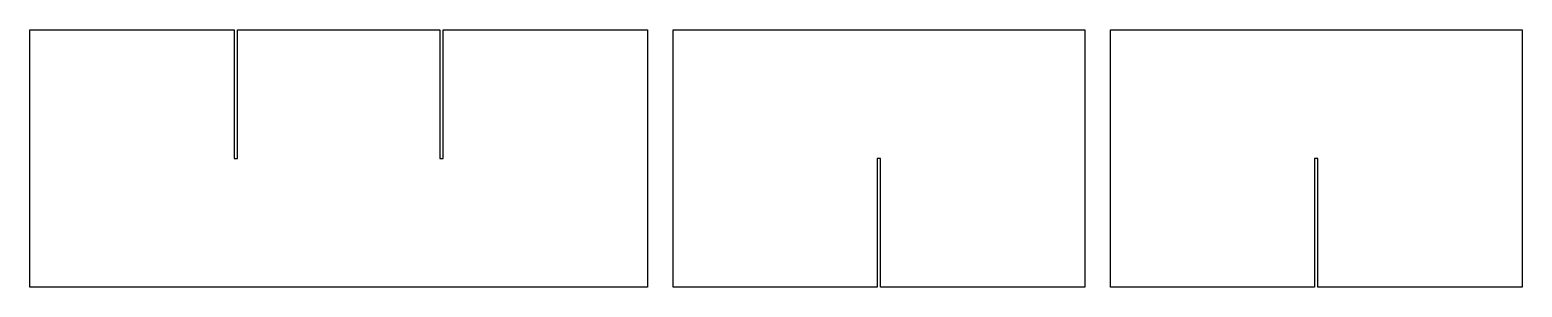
# Model space of a CAD drawing. Header units: millimetres. Extents: x 0 to 1160, y 0 to 200.
import ezdxf

# ---------------------------------------------------------------- set-up
doc = ezdxf.new("R2010")
doc.units = ezdxf.units.MM
doc.layers.add('CUT', color=1, linetype='CONTINUOUS')

msp = doc.modelspace()

# ---------------------------------------------------------------- linework, layer by layer
at = {"layer": 'CUT'}
for p, q in [((0, 200), (158.7, 200)), ((0, 0), (0, 200)), ((158.7, 200), (158.7, 100)), ((161.3, 100), (161.3, 200)), ((161.3, 200), (318.7, 200)), ((318.7, 200), (318.7, 100)), ((321.3, 100), (321.3, 200)), ((321.3, 200), (480, 200)), ((480, 200), (480, 0)), ((500, 200), (820, 200)), ((500, 0), (500, 200)), ((820, 200), (820, 0)), ((840, 200), (1160, 200)), ((840, 0), (840, 200)), ((1160, 200), (1160, 0)), ((158.7, 100), (161.3, 100)), ((318.7, 100), (321.3, 100)), ((661.3, 100), (658.7, 100)), ((658.7, 100), (658.7, 0)), ((661.3, 0), (661.3, 100)), ((1001.3, 100), (998.7, 100)), ((998.7, 100), (998.7, 0)), ((1001.3, 0), (1001.3, 100)), ((480, 0), (0, 0)), ((658.7, 0), (500, 0)), ((820, 0), (661.3, 0)), ((998.7, 0), (840, 0)), ((1160, 0), (1001.3, 0))]:
    msp.add_line(p, q, dxfattribs=at)

doc.saveas('drawing.dxf')
